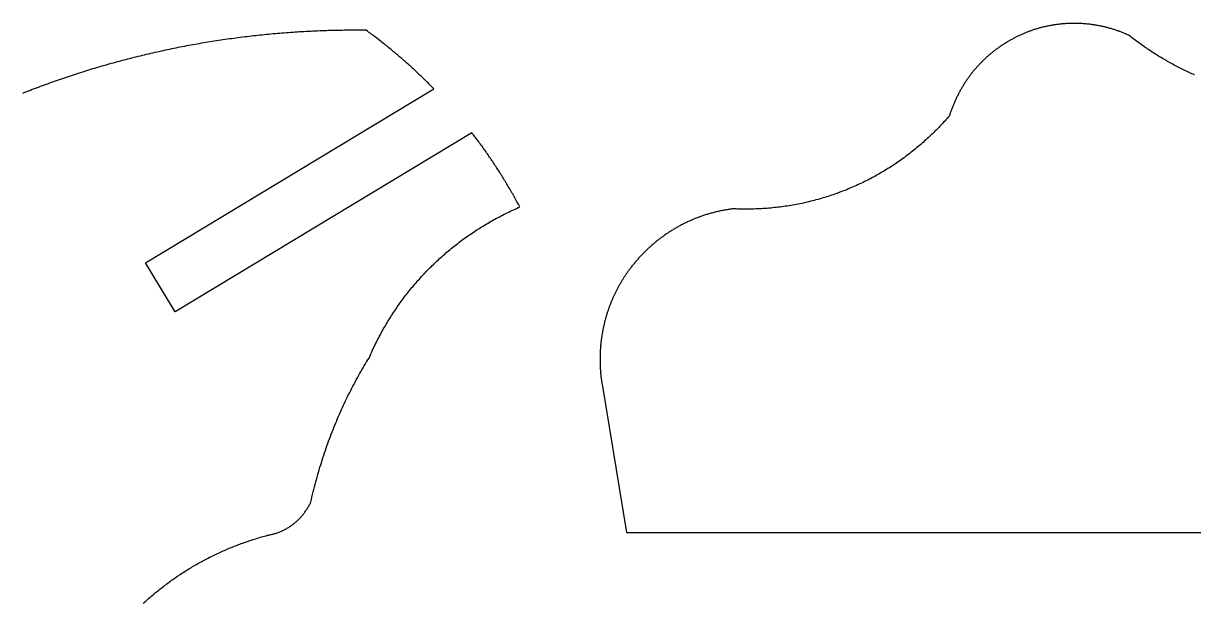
# Model space of a CAD drawing. Extents: x -331 to 1103, y -532 to 1751.
# Drawn here: x 477.9 to 727.1, y 1056.6 to 1180 of the extents above; entities that cross this region are included whole.
import ezdxf

# ---------------------------------------------------------------- set-up
doc = ezdxf.new("R2010")
doc.units = 0
doc.layers.add('Default_Layer', color=1, linetype='CONTINUOUS')

msp = doc.modelspace()

# ---------------------------------------------------------------- linework, layer by layer
at = {"layer": 'Default_Layer'}
for points in [[(727.33, 1169.01), (727.03, 1169.14), (726.74, 1169.27), (726.44, 1169.41), (726.15, 1169.54), (725.86, 1169.68), (725.57, 1169.82), (725.28, 1169.96), (724.99, 1170.1), (724.7, 1170.24), (724.41, 1170.38), (724.12, 1170.53), (723.84, 1170.67), (723.55, 1170.82), (723.27, 1170.97), (722.99, 1171.12), (722.7, 1171.27), (722.42, 1171.42), (722.14, 1171.58), (721.86, 1171.73), (721.58, 1171.89), (721.31, 1172.05), (721.03, 1172.21), (720.75, 1172.37), (720.48, 1172.53), (720.2, 1172.7), (719.93, 1172.86), (719.66, 1173.03), (719.39, 1173.19), (719.11, 1173.36), (718.85, 1173.53), (718.58, 1173.7), (718.31, 1173.88), (718.04, 1174.05), (717.78, 1174.22), (717.51, 1174.4), (717.25, 1174.58), (716.99, 1174.76), (716.72, 1174.94), (716.46, 1175.12), (716.2, 1175.3), (715.94, 1175.48), (715.69, 1175.67), (715.43, 1175.86), (715.17, 1176.04), (714.92, 1176.23), (714.67, 1176.42), (714.41, 1176.61), (714.16, 1176.8), (713.91, 1177), (713.66, 1177.19), (713.41, 1177.39), (713.25, 1177.46), (713.09, 1177.54), (712.93, 1177.61), (712.76, 1177.69), (712.6, 1177.76), (712.43, 1177.83), (712.26, 1177.9), (712.1, 1177.97), (711.93, 1178.04), (711.76, 1178.11), (711.59, 1178.17), (711.42, 1178.24), (711.25, 1178.3), (711.08, 1178.36), (710.9, 1178.43), (710.73, 1178.49), (710.56, 1178.55), (710.38, 1178.6), (710.2, 1178.66), (710.03, 1178.72), (709.85, 1178.77), (709.67, 1178.83), (709.49, 1178.88), (709.31, 1178.93), (709.13, 1178.98), (708.95, 1179.03), (708.77, 1179.08), (708.59, 1179.13), (708.41, 1179.17), (708.23, 1179.22), (708.04, 1179.26), (707.86, 1179.3), (707.67, 1179.34), (707.49, 1179.38), (707.3, 1179.42), (707.11, 1179.46), (706.93, 1179.49), (706.74, 1179.53), (706.55, 1179.56), (706.36, 1179.6), (706.17, 1179.63), (705.98, 1179.66), (705.79, 1179.69), (705.6, 1179.71), (705.41, 1179.74), (705.22, 1179.76), (705.02, 1179.79), (704.83, 1179.81), (704.64, 1179.83), (704.44, 1179.85), (704.25, 1179.87), (704.06, 1179.89), (703.86, 1179.9), (703.66, 1179.92), (703.47, 1179.93), (703.27, 1179.94), (703.07, 1179.95), (702.88, 1179.96), (702.68, 1179.97), (702.48, 1179.97), (702.28, 1179.98), (702.09, 1179.98), (701.89, 1179.98), (701.69, 1179.99), (701.49, 1179.98), (701.3, 1179.98), (701.11, 1179.98), (700.92, 1179.97), (700.73, 1179.97), (700.54, 1179.96), (700.35, 1179.95), (700.16, 1179.94), (699.97, 1179.93), (699.78, 1179.92), (699.6, 1179.91), (699.41, 1179.89), (699.22, 1179.88), (699.03, 1179.86), (698.85, 1179.84), (698.66, 1179.82), (698.47, 1179.8), (698.29, 1179.78), (698.1, 1179.76), (697.92, 1179.73), (697.73, 1179.71), (697.55, 1179.68), (697.37, 1179.65), (697.19, 1179.62), (697, 1179.59), (696.82, 1179.56), (696.64, 1179.53), (696.46, 1179.5), (696.28, 1179.46), (696.1, 1179.43), (695.92, 1179.39), (695.74, 1179.35), (695.57, 1179.31), (695.39, 1179.27), (695.21, 1179.23), (695.04, 1179.19), (694.86, 1179.15), (694.68, 1179.1), (694.51, 1179.05), (694.34, 1179.01), (694.16, 1178.96), (693.99, 1178.91), (693.82, 1178.86), (693.65, 1178.81), (693.48, 1178.76), (693.31, 1178.71), (693.14, 1178.65), (692.97, 1178.6), (692.8, 1178.54), (692.64, 1178.48), (692.47, 1178.42), (692.3, 1178.36), (692.14, 1178.3), (691.98, 1178.24), (691.81, 1178.18), (691.65, 1178.12), (691.49, 1178.05), (691.33, 1177.99), (691.17, 1177.92), (691.01, 1177.86), (690.85, 1177.79), (690.69, 1177.72), (690.53, 1177.65), (690.38, 1177.58), (690.21, 1177.5), (690.03, 1177.42), (689.87, 1177.34), (689.7, 1177.26), (689.53, 1177.18), (689.36, 1177.09), (689.19, 1177.01), (689.03, 1176.92), (688.86, 1176.84), (688.7, 1176.75), (688.53, 1176.66), (688.37, 1176.57), (688.21, 1176.48), (688.04, 1176.39), (687.88, 1176.3), (687.72, 1176.2), (687.56, 1176.11), (687.4, 1176.01), (687.24, 1175.92), (687.08, 1175.82), (686.93, 1175.72), (686.77, 1175.62), (686.62, 1175.52), (686.46, 1175.42), (686.31, 1175.32), (686.15, 1175.21), (686, 1175.11), (685.85, 1175), (685.7, 1174.9), (685.55, 1174.79), (685.4, 1174.68), (685.25, 1174.57), (685.1, 1174.46), (684.95, 1174.35), (684.81, 1174.24), (684.66, 1174.13), (684.52, 1174.02), (684.37, 1173.9), (684.23, 1173.79), (684.09, 1173.67), (683.94, 1173.55), (683.8, 1173.43), (683.66, 1173.32), (683.52, 1173.2), (683.38, 1173.08), (683.25, 1172.95), (683.11, 1172.83), (682.97, 1172.71), (682.84, 1172.58), (682.7, 1172.46), (682.57, 1172.33), (682.44, 1172.21), (682.31, 1172.08), (682.18, 1171.95), (682.05, 1171.82), (681.92, 1171.69), (681.79, 1171.56), (681.66, 1171.43), (681.53, 1171.29), (681.41, 1171.16), (681.28, 1171.03), (681.16, 1170.89), (681.04, 1170.75), (680.91, 1170.62), (680.79, 1170.48), (680.67, 1170.34), (680.55, 1170.2), (680.43, 1170.06), (680.32, 1169.92), (680.2, 1169.78), (680.08, 1169.64), (679.97, 1169.49), (679.85, 1169.35), (679.74, 1169.2), (679.63, 1169.06), (679.52, 1168.91), (679.41, 1168.76), (679.3, 1168.62), (679.19, 1168.47), (679.08, 1168.32), (678.98, 1168.17), (678.87, 1168.02), (678.77, 1167.86), (678.66, 1167.71), (678.56, 1167.56), (678.46, 1167.4), (678.36, 1167.25), (678.26, 1167.09), (678.16, 1166.94), (678.06, 1166.78), (677.97, 1166.62), (677.87, 1166.47), (677.77, 1166.31), (677.68, 1166.15), (677.59, 1165.99), (677.5, 1165.82), (677.41, 1165.66), (677.32, 1165.5), (677.23, 1165.34), (677.14, 1165.17), (677.05, 1165.01), (676.97, 1164.84), (676.88, 1164.68), (676.8, 1164.51), (676.72, 1164.34), (676.64, 1164.18), (676.56, 1164.01), (676.48, 1163.84), (676.4, 1163.67), (676.32, 1163.5), (676.24, 1163.33), (676.17, 1163.15), (676.1, 1162.98), (676.02, 1162.81), (675.95, 1162.63), (675.88, 1162.46), (675.81, 1162.28), (675.74, 1162.11), (675.68, 1161.93), (675.61, 1161.75), (675.54, 1161.58), (675.48, 1161.4), (675.42, 1161.22), (675.35, 1161.04), (675.29, 1160.86), (675.23, 1160.68), (675.18, 1160.5), (675.12, 1160.32), (674.87, 1160.03), (674.62, 1159.75), (674.37, 1159.47), (674.12, 1159.19), (673.86, 1158.91), (673.61, 1158.63), (673.35, 1158.35), (673.09, 1158.08), (672.83, 1157.81), (672.57, 1157.54), (672.3, 1157.27), (672.04, 1157), (671.77, 1156.74), (671.5, 1156.48), (671.23, 1156.21), (670.95, 1155.96), (670.68, 1155.7), (670.4, 1155.44), (670.12, 1155.19), (669.84, 1154.94), (669.56, 1154.68), (669.28, 1154.44), (668.99, 1154.19), (668.71, 1153.94), (668.42, 1153.7), (668.13, 1153.46), (667.84, 1153.22), (667.54, 1152.98), (667.25, 1152.75), (666.95, 1152.52), (666.66, 1152.28), (666.36, 1152.05), (666.06, 1151.83), (665.75, 1151.6), (665.45, 1151.38), (665.15, 1151.16), (664.84, 1150.94), (664.53, 1150.72), (664.22, 1150.5), (663.91, 1150.29), (663.6, 1150.08), (663.28, 1149.87), (662.97, 1149.66), (662.65, 1149.45), (662.33, 1149.25), (662.01, 1149.05), (661.69, 1148.85), (661.37, 1148.65), (661.05, 1148.46), (660.72, 1148.26), (660.4, 1148.07), (660.07, 1147.88), (659.74, 1147.7), (659.41, 1147.51), (659.08, 1147.33), (658.74, 1147.15), (658.41, 1146.97), (658.07, 1146.8), (657.74, 1146.62), (657.4, 1146.45), (657.06, 1146.28), (656.72, 1146.11), (656.37, 1145.95), (656.03, 1145.79), (655.69, 1145.63), (655.34, 1145.47), (654.99, 1145.31), (654.64, 1145.16), (654.29, 1145.01), (653.94, 1144.86), (653.59, 1144.71), (653.24, 1144.56), (652.88, 1144.42), (652.53, 1144.28), (652.17, 1144.14), (651.81, 1144.01), (651.46, 1143.88), (651.1, 1143.75), (650.74, 1143.62), (650.37, 1143.49), (650.01, 1143.37), (649.65, 1143.25), (649.28, 1143.13), (648.91, 1143.01), (648.55, 1142.9), (648.18, 1142.79), (647.81, 1142.68), (647.44, 1142.57), (647.07, 1142.47), (646.69, 1142.37), (646.32, 1142.27), (645.94, 1142.17), (645.57, 1142.08), (645.19, 1141.98), (644.81, 1141.89), (644.44, 1141.81), (644.06, 1141.72), (643.68, 1141.64), (643.29, 1141.56), (642.91, 1141.49), (642.53, 1141.41), (642.14, 1141.34), (641.76, 1141.27), (641.37, 1141.21), (640.99, 1141.14), (640.6, 1141.08), (640.21, 1141.02), (639.82, 1140.97), (639.43, 1140.91), (639.04, 1140.86), (638.65, 1140.81), (638.26, 1140.77), (637.86, 1140.73), (637.47, 1140.69), (637.07, 1140.65), (636.68, 1140.62), (636.28, 1140.58), (635.88, 1140.55), (635.48, 1140.53), (635.09, 1140.5), (634.69, 1140.48), (634.29, 1140.47), (633.89, 1140.45), (633.48, 1140.44), (633.08, 1140.43), (632.68, 1140.42), (632.27, 1140.42), (631.87, 1140.42), (631.5, 1140.42), (631.12, 1140.42), (630.76, 1140.43), (630.39, 1140.43), (630.04, 1140.44), (629.69, 1140.46), (629.36, 1140.47), (629.03, 1140.49), (628.82, 1140.46), (628.61, 1140.43), (628.4, 1140.4), (628.19, 1140.37), (627.98, 1140.34), (627.77, 1140.3), (627.57, 1140.27), (627.36, 1140.23), (627.15, 1140.19), (626.94, 1140.15), (626.74, 1140.11), (626.53, 1140.07), (626.33, 1140.03), (626.12, 1139.98), (625.92, 1139.94), (625.72, 1139.89), (625.51, 1139.84), (625.31, 1139.79), (625.11, 1139.74), (624.91, 1139.69), (624.71, 1139.64), (624.51, 1139.59), (624.31, 1139.53), (624.11, 1139.47), (623.91, 1139.42), (623.71, 1139.36), (623.52, 1139.3), (623.32, 1139.24), (623.12, 1139.17), (622.93, 1139.11), (622.73, 1139.05), (622.54, 1138.98), (622.34, 1138.91), (622.15, 1138.84), (621.96, 1138.77), (621.76, 1138.7), (621.57, 1138.63), (621.38, 1138.56), (621.19, 1138.49), (621, 1138.41), (620.81, 1138.33), (620.62, 1138.26), (620.44, 1138.18), (620.25, 1138.1), (620.06, 1138.02), (619.88, 1137.93), (619.69, 1137.85), (619.51, 1137.77), (619.32, 1137.68), (619.14, 1137.59), (618.96, 1137.51), (618.77, 1137.42), (618.59, 1137.33), (618.41, 1137.24), (618.23, 1137.15), (618.05, 1137.05), (617.87, 1136.96), (617.7, 1136.86), (617.52, 1136.77), (617.34, 1136.67), (617.17, 1136.57), (616.99, 1136.47), (616.82, 1136.37), (616.64, 1136.27), (616.47, 1136.17), (616.3, 1136.06), (616.12, 1135.96), (615.95, 1135.85), (615.78, 1135.75), (615.61, 1135.64), (615.44, 1135.53), (615.28, 1135.42), (615.11, 1135.31), (614.94, 1135.2), (614.77, 1135.08), (614.61, 1134.97), (614.45, 1134.85), (614.28, 1134.74), (614.12, 1134.62), (613.96, 1134.5), (613.79, 1134.38), (613.63, 1134.26), (613.47, 1134.14), (613.31, 1134.02), (613.16, 1133.9), (613, 1133.78), (612.84, 1133.65), (612.69, 1133.53), (612.53, 1133.4), (612.38, 1133.27), (612.22, 1133.14), (612.07, 1133.01), (611.92, 1132.88), (611.77, 1132.75), (611.61, 1132.62), (611.46, 1132.49), (611.32, 1132.35), (611.17, 1132.22), (611.02, 1132.08), (610.87, 1131.94), (610.73, 1131.81), (610.58, 1131.67), (610.44, 1131.53), (610.3, 1131.39), (610.15, 1131.25), (610.01, 1131.1), (609.87, 1130.96), (609.73, 1130.82), (609.59, 1130.67), (609.46, 1130.53), (609.32, 1130.38), (609.18, 1130.23), (609.05, 1130.08), (608.91, 1129.94), (608.78, 1129.79), (608.65, 1129.63), (608.52, 1129.48), (608.39, 1129.33), (608.26, 1129.18), (608.13, 1129.02), (608, 1128.87), (607.87, 1128.71), (607.74, 1128.56), (607.62, 1128.4), (607.49, 1128.24), (607.37, 1128.08), (607.25, 1127.92), (607.13, 1127.76), (607.03, 1127.64), (606.94, 1127.51), (606.85, 1127.38), (606.76, 1127.26), (606.66, 1127.13), (606.57, 1127), (606.48, 1126.88), (606.39, 1126.75), (606.3, 1126.62), (606.22, 1126.49), (606.13, 1126.36), (606.04, 1126.23), (605.95, 1126.1), (605.87, 1125.96), (605.78, 1125.83), (605.7, 1125.7), (605.61, 1125.57), (605.53, 1125.43), (605.45, 1125.3), (605.37, 1125.17), (605.28, 1125.03), (605.2, 1124.9), (605.12, 1124.76), (605.04, 1124.62), (604.96, 1124.49), (604.89, 1124.35), (604.81, 1124.21), (604.73, 1124.07), (604.66, 1123.94), (604.58, 1123.8), (604.5, 1123.66), (604.43, 1123.52), (604.36, 1123.38), (604.28, 1123.24), (604.21, 1123.1), (604.14, 1122.96), (604.07, 1122.81), (604, 1122.67), (603.93, 1122.53), (603.86, 1122.39), (603.79, 1122.24), (603.72, 1122.1), (603.66, 1121.95), (603.59, 1121.81), (603.52, 1121.66), (603.46, 1121.52), (603.39, 1121.37), (603.33, 1121.22), (603.27, 1121.08), (603.21, 1120.93), (603.14, 1120.78), (603.08, 1120.64), (603.02, 1120.49), (602.96, 1120.34), (602.9, 1120.19), (602.85, 1120.04), (602.79, 1119.89), (602.73, 1119.74), (602.68, 1119.59), (602.62, 1119.44), (602.57, 1119.29), (602.51, 1119.13), (602.46, 1118.98), (602.41, 1118.83), (602.36, 1118.68), (602.31, 1118.52), (602.26, 1118.37), (602.21, 1118.22), (602.16, 1118.06), (602.11, 1117.91), (602.06, 1117.75), (602.02, 1117.6), (601.97, 1117.44), (601.93, 1117.28), (601.88, 1117.13), (601.84, 1116.97), (601.8, 1116.81), (601.76, 1116.66), (601.72, 1116.5), (601.68, 1116.34), (601.64, 1116.18), (601.6, 1116.02), (601.56, 1115.87), (601.52, 1115.71), (601.49, 1115.55), (601.45, 1115.39), (601.42, 1115.23), (601.38, 1115.07), (601.35, 1114.91), (601.32, 1114.74), (601.29, 1114.58), (601.26, 1114.42), (601.23, 1114.26), (601.2, 1114.1), (601.17, 1113.93), (601.14, 1113.77), (601.11, 1113.61), (601.09, 1113.44), (601.06, 1113.28), (601.04, 1113.12), (601.02, 1112.95), (600.99, 1112.79), (600.97, 1112.62), (600.95, 1112.46), (600.93, 1112.29), (600.91, 1112.13), (600.89, 1111.96), (600.87, 1111.8), (600.86, 1111.63), (600.84, 1111.46), (600.83, 1111.3), (600.81, 1111.13), (600.8, 1110.96), (600.79, 1110.79), (600.77, 1110.63), (600.76, 1110.46), (600.75, 1110.29), (600.74, 1110.12), (600.74, 1109.95), (600.73, 1109.78), (600.72, 1109.61), (600.72, 1109.44), (600.71, 1109.27), (600.71, 1109.1), (600.7, 1108.93), (600.7, 1108.76), (600.7, 1108.59), (600.7, 1108.42), (600.7, 1108.25), (600.7, 1108.07), (600.7, 1107.9), (600.71, 1107.73), (600.71, 1107.55), (600.72, 1107.38), (600.72, 1107.21), (600.73, 1107.04), (600.74, 1106.86), (600.75, 1106.69), (600.75, 1106.52), (600.76, 1106.35), (600.78, 1106.18), (600.79, 1106.02), (600.8, 1105.85), (600.81, 1105.68), (600.83, 1105.52), (600.84, 1105.35), (600.86, 1105.19), (600.88, 1105.02), (600.89, 1104.86), (600.91, 1104.7), (600.93, 1104.54), (600.95, 1104.38), (600.97, 1104.22), (600.99, 1104.06), (601.01, 1103.91), (601.04, 1103.75), (601.06, 1103.6), (601.08, 1103.45), (601.11, 1103.3), (601.13, 1103.15), (606.37, 1071.5), (909.61, 1071.5)], [(503.42, 1056.4), (503.65, 1056.61), (503.88, 1056.82), (504.11, 1057.03), (504.34, 1057.24), (504.58, 1057.45), (504.81, 1057.65), (505.05, 1057.86), (505.29, 1058.06), (505.52, 1058.26), (505.76, 1058.46), (506, 1058.66), (506.24, 1058.86), (506.49, 1059.06), (506.73, 1059.26), (506.97, 1059.45), (507.22, 1059.65), (507.46, 1059.84), (507.71, 1060.03), (507.96, 1060.22), (508.21, 1060.41), (508.46, 1060.6), (508.71, 1060.79), (508.96, 1060.97), (509.22, 1061.16), (509.47, 1061.34), (509.73, 1061.52), (509.98, 1061.7), (510.24, 1061.88), (510.5, 1062.06), (510.76, 1062.24), (511.02, 1062.41), (511.28, 1062.59), (511.54, 1062.76), (511.81, 1062.93), (512.07, 1063.1), (512.33, 1063.27), (512.6, 1063.44), (512.87, 1063.61), (513.14, 1063.77), (513.4, 1063.94), (513.67, 1064.1), (513.95, 1064.26), (514.22, 1064.42), (514.49, 1064.58), (514.76, 1064.74), (515.04, 1064.89), (515.31, 1065.05), (515.59, 1065.2), (515.87, 1065.35), (516.15, 1065.5), (516.43, 1065.65), (516.71, 1065.8), (516.99, 1065.95), (517.27, 1066.09), (517.55, 1066.24), (517.84, 1066.38), (518.12, 1066.52), (518.41, 1066.66), (518.69, 1066.8), (518.98, 1066.94), (519.27, 1067.07), (519.56, 1067.21), (519.85, 1067.34), (520.14, 1067.47), (520.43, 1067.6), (520.72, 1067.73), (521.02, 1067.86), (521.31, 1067.99), (521.61, 1068.11), (521.9, 1068.24), (522.2, 1068.36), (522.5, 1068.48), (522.8, 1068.6), (523.1, 1068.72), (523.4, 1068.83), (523.7, 1068.95), (524, 1069.06), (524.31, 1069.17), (524.61, 1069.28), (524.91, 1069.39), (525.22, 1069.5), (525.53, 1069.61), (525.83, 1069.71), (526.14, 1069.81), (526.45, 1069.92), (526.76, 1070.02), (527.07, 1070.12), (527.38, 1070.21), (527.69, 1070.31), (528.01, 1070.4), (528.32, 1070.5), (528.64, 1070.59), (528.95, 1070.68), (529.27, 1070.77), (529.58, 1070.85), (529.9, 1070.94), (530, 1070.96), (530.1, 1070.97), (530.19, 1070.99), (530.29, 1071.01), (530.48, 1071.05), (530.67, 1071.09), (530.85, 1071.14), (531.04, 1071.19), (531.23, 1071.24), (531.41, 1071.29), (531.59, 1071.35), (531.78, 1071.41), (531.96, 1071.47), (532.14, 1071.54), (532.31, 1071.6), (532.49, 1071.67), (532.67, 1071.74), (532.84, 1071.82), (533.01, 1071.9), (533.18, 1071.98), (533.35, 1072.06), (533.52, 1072.14), (533.69, 1072.23), (533.85, 1072.32), (534.01, 1072.41), (534.18, 1072.51), (534.34, 1072.61), (534.49, 1072.7), (534.65, 1072.81), (534.81, 1072.91), (534.96, 1073.02), (535.11, 1073.12), (535.26, 1073.24), (535.41, 1073.35), (535.56, 1073.46), (535.7, 1073.58), (535.84, 1073.7), (535.98, 1073.82), (536.12, 1073.94), (536.26, 1074.07), (536.4, 1074.2), (536.53, 1074.33), (536.66, 1074.46), (536.79, 1074.59), (536.92, 1074.73), (537.04, 1074.87), (537.17, 1075.01), (537.29, 1075.15), (537.41, 1075.29), (537.53, 1075.44), (537.64, 1075.58), (537.76, 1075.73), (537.87, 1075.88), (537.98, 1076.04), (538.08, 1076.19), (538.19, 1076.35), (538.29, 1076.5), (538.39, 1076.66), (538.49, 1076.82), (538.58, 1076.99), (538.68, 1077.15), (538.77, 1077.32), (538.86, 1077.48), (538.94, 1077.65), (539.03, 1077.82), (539.11, 1078), (539.23, 1078.54), (539.36, 1079.08), (539.49, 1079.62), (539.62, 1080.16), (539.75, 1080.69), (539.89, 1081.23), (540.02, 1081.76), (540.17, 1082.29), (540.31, 1082.82), (540.45, 1083.34), (540.6, 1083.86), (540.75, 1084.39), (540.9, 1084.91), (541.06, 1085.42), (541.22, 1085.94), (541.37, 1086.45), (541.54, 1086.96), (541.7, 1087.47), (541.87, 1087.98), (542.03, 1088.48), (542.21, 1088.99), (542.38, 1089.49), (542.55, 1089.99), (542.73, 1090.49), (542.91, 1090.98), (543.09, 1091.47), (543.28, 1091.97), (543.46, 1092.45), (543.65, 1092.94), (543.84, 1093.43), (544.03, 1093.91), (544.23, 1094.39), (544.42, 1094.87), (544.62, 1095.35), (544.82, 1095.82), (545.03, 1096.29), (545.23, 1096.77), (545.44, 1097.23), (545.65, 1097.7), (545.86, 1098.17), (546.07, 1098.63), (546.29, 1099.09), (546.5, 1099.55), (546.72, 1100), (546.94, 1100.46), (547.17, 1100.91), (547.39, 1101.36), (547.62, 1101.81), (547.85, 1102.25), (548.08, 1102.7), (548.31, 1103.14), (548.55, 1103.58), (548.78, 1104.02), (549.02, 1104.45), (549.26, 1104.89), (549.51, 1105.32), (549.75, 1105.75), (550, 1106.18), (550.24, 1106.6), (550.49, 1107.02), (550.75, 1107.45), (551, 1107.86), (551.26, 1108.28), (551.51, 1108.7), (551.66, 1109.04), (551.81, 1109.38), (551.96, 1109.71), (552.11, 1110.05), (552.27, 1110.39), (552.42, 1110.72), (552.58, 1111.05), (552.74, 1111.39), (552.9, 1111.72), (553.07, 1112.05), (553.23, 1112.37), (553.4, 1112.7), (553.57, 1113.03), (553.74, 1113.35), (553.92, 1113.68), (554.09, 1114), (554.27, 1114.32), (554.44, 1114.64), (554.62, 1114.96), (554.81, 1115.27), (554.99, 1115.59), (555.17, 1115.9), (555.36, 1116.22), (555.55, 1116.53), (555.74, 1116.84), (555.93, 1117.15), (556.13, 1117.46), (556.32, 1117.76), (556.52, 1118.07), (556.72, 1118.37), (556.92, 1118.68), (557.12, 1118.98), (557.33, 1119.28), (557.53, 1119.58), (557.74, 1119.87), (557.95, 1120.17), (558.16, 1120.47), (558.37, 1120.76), (558.59, 1121.05), (558.8, 1121.34), (559.02, 1121.63), (559.24, 1121.92), (559.46, 1122.2), (559.68, 1122.49), (559.91, 1122.77), (560.13, 1123.06), (560.36, 1123.34), (560.59, 1123.62), (560.82, 1123.89), (561.05, 1124.17), (561.28, 1124.45), (561.52, 1124.72), (561.76, 1124.99), (561.99, 1125.26), (562.23, 1125.53), (562.48, 1125.8), (562.72, 1126.07), (562.96, 1126.33), (563.21, 1126.59), (563.46, 1126.86), (563.71, 1127.12), (563.96, 1127.38), (564.21, 1127.63), (564.46, 1127.89), (564.72, 1128.14), (564.98, 1128.4), (565.23, 1128.65), (565.49, 1128.9), (565.76, 1129.14), (566.02, 1129.39), (566.28, 1129.64), (566.55, 1129.88), (566.82, 1130.12), (567.08, 1130.36), (567.35, 1130.6), (567.63, 1130.84), (567.9, 1131.08), (568.17, 1131.31), (568.45, 1131.54), (568.73, 1131.77), (569.01, 1132), (569.29, 1132.23), (569.57, 1132.46), (569.85, 1132.68), (570.14, 1132.9), (570.42, 1133.13), (570.71, 1133.35), (571, 1133.56), (571.29, 1133.78), (571.58, 1133.99), (571.87, 1134.21), (572.17, 1134.42), (572.46, 1134.63), (572.76, 1134.84), (573.06, 1135.04), (573.36, 1135.25), (573.66, 1135.45), (573.96, 1135.65), (574.26, 1135.85), (574.57, 1136.05), (574.88, 1136.25), (575.18, 1136.44), (575.49, 1136.63), (575.8, 1136.82), (576.11, 1137.01), (576.43, 1137.2), (576.74, 1137.39), (577.06, 1137.57), (577.37, 1137.75), (577.69, 1137.93), (578.01, 1138.11), (578.33, 1138.29), (578.65, 1138.47), (578.98, 1138.64), (579.3, 1138.81), (579.63, 1138.98), (579.95, 1139.15), (580.28, 1139.32), (580.61, 1139.48), (580.94, 1139.64), (581.27, 1139.8), (581.6, 1139.96), (581.94, 1140.12), (582.27, 1140.28), (582.61, 1140.43), (582.95, 1140.58), (583.29, 1140.73), (583.63, 1140.88), (583.47, 1141.16), (583.32, 1141.44), (583.17, 1141.72), (583.02, 1142), (582.86, 1142.28), (582.71, 1142.55), (582.56, 1142.83), (582.4, 1143.1), (582.25, 1143.37), (582.1, 1143.65), (581.94, 1143.92), (581.79, 1144.18), (581.63, 1144.45), (581.48, 1144.72), (581.32, 1144.98), (581.17, 1145.25), (581.01, 1145.51), (580.86, 1145.77), (580.7, 1146.03), (580.54, 1146.29), (580.39, 1146.55), (580.23, 1146.81), (580.07, 1147.07), (579.92, 1147.32), (579.76, 1147.57), (579.6, 1147.83), (579.44, 1148.08), (579.28, 1148.33), (579.13, 1148.58), (578.97, 1148.83), (578.81, 1149.08), (578.65, 1149.32), (578.49, 1149.57), (578.33, 1149.81), (578.17, 1150.06), (578.01, 1150.3), (577.85, 1150.54), (577.69, 1150.78), (577.52, 1151.02), (577.36, 1151.26), (577.2, 1151.49), (577.04, 1151.73), (576.88, 1151.97), (576.71, 1152.2), (576.55, 1152.43), (576.39, 1152.67), (576.22, 1152.9), (576.06, 1153.13), (575.9, 1153.36), (575.73, 1153.59), (575.57, 1153.81), (575.4, 1154.04), (575.24, 1154.27), (575.07, 1154.49), (574.91, 1154.72), (574.74, 1154.94), (574.57, 1155.16), (574.41, 1155.38), (574.24, 1155.6), (574.07, 1155.82), (573.9, 1156.04), (573.74, 1156.26), (573.57, 1156.48), (573.4, 1156.69), (510.22, 1118.54), (503.92, 1128.97), (503.92, 1128.97), (565.3, 1166.03), (565.09, 1166.24), (564.89, 1166.45), (564.68, 1166.66), (564.48, 1166.87), (564.27, 1167.08), (564.07, 1167.29), (563.86, 1167.49), (563.65, 1167.7), (563.44, 1167.9), (563.23, 1168.11), (563.02, 1168.31), (562.81, 1168.52), (562.6, 1168.72), (562.39, 1168.92), (562.18, 1169.12), (561.97, 1169.33), (561.75, 1169.53), (561.54, 1169.73), (561.33, 1169.93), (561.11, 1170.13), (560.89, 1170.33), (560.68, 1170.53), (560.46, 1170.73), (560.24, 1170.92), (560.03, 1171.12), (559.81, 1171.32), (559.59, 1171.51), (559.37, 1171.71), (559.15, 1171.91), (558.92, 1172.1), (558.7, 1172.3), (558.48, 1172.49), (558.26, 1172.68), (558.03, 1172.88), (557.81, 1173.07), (557.58, 1173.26), (557.35, 1173.46), (557.13, 1173.65), (556.9, 1173.84), (556.67, 1174.03), (556.44, 1174.22), (556.21, 1174.41), (555.98, 1174.6), (555.75, 1174.79), (555.51, 1174.98), (555.28, 1175.17), (555.04, 1175.36), (554.81, 1175.55), (554.57, 1175.73), (554.34, 1175.92), (554.1, 1176.11), (553.86, 1176.29), (553.62, 1176.48), (553.38, 1176.67), (553.14, 1176.85), (552.9, 1177.04), (552.66, 1177.22), (552.41, 1177.41), (552.17, 1177.59), (551.92, 1177.78), (551.68, 1177.96), (551.43, 1178.14), (551.18, 1178.33), (550.93, 1178.51), (550.4, 1178.52), (549.83, 1178.52), (549.24, 1178.52), (548.64, 1178.52), (548.16, 1178.52), (547.68, 1178.52), (547.2, 1178.52), (546.72, 1178.51), (546.24, 1178.51), (545.76, 1178.5), (545.28, 1178.5), (544.81, 1178.49), (544.33, 1178.48), (543.85, 1178.47), (543.38, 1178.45), (542.9, 1178.44), (542.42, 1178.43), (541.95, 1178.41), (541.47, 1178.39), (541, 1178.37), (540.52, 1178.36), (540.05, 1178.34), (539.57, 1178.31), (539.1, 1178.29), (538.62, 1178.27), (538.15, 1178.24), (537.68, 1178.22), (537.21, 1178.19), (536.73, 1178.16), (536.26, 1178.13), (535.79, 1178.1), (535.32, 1178.07), (534.85, 1178.04), (534.38, 1178), (533.9, 1177.97), (533.43, 1177.93), (532.96, 1177.9), (532.49, 1177.86), (532.03, 1177.82), (531.56, 1177.78), (531.09, 1177.74), (530.62, 1177.69), (530.15, 1177.65), (529.68, 1177.6), (529.22, 1177.56), (528.75, 1177.51), (528.28, 1177.46), (527.82, 1177.41), (527.35, 1177.36), (526.88, 1177.31), (526.42, 1177.26), (525.95, 1177.2), (525.49, 1177.15), (525.03, 1177.09), (524.56, 1177.03), (524.1, 1176.98), (523.63, 1176.92), (523.17, 1176.86), (522.71, 1176.79), (522.25, 1176.73), (521.79, 1176.67), (521.32, 1176.6), (520.86, 1176.54), (520.4, 1176.47), (519.94, 1176.4), (519.48, 1176.33), (519.02, 1176.26), (518.56, 1176.19), (518.1, 1176.12), (517.65, 1176.05), (517.19, 1175.97), (516.73, 1175.9), (516.27, 1175.82), (515.82, 1175.74), (515.36, 1175.66), (514.9, 1175.58), (514.45, 1175.5), (513.99, 1175.42), (513.54, 1175.34), (513.08, 1175.25), (512.63, 1175.17), (512.18, 1175.08), (511.72, 1174.99), (511.27, 1174.91), (510.82, 1174.82), (510.36, 1174.73), (509.91, 1174.63), (509.46, 1174.54), (509.01, 1174.45), (508.56, 1174.35), (508.11, 1174.26), (507.66, 1174.16), (507.21, 1174.06), (506.76, 1173.96), (506.31, 1173.87), (505.86, 1173.76), (505.42, 1173.66), (504.97, 1173.56), (504.52, 1173.46), (504.08, 1173.35), (503.63, 1173.24), (503.18, 1173.14), (502.74, 1173.03), (502.29, 1172.92), (501.85, 1172.81), (501.41, 1172.7), (500.96, 1172.59), (500.52, 1172.47), (500.08, 1172.36), (499.64, 1172.24), (499.19, 1172.13), (498.75, 1172.01), (498.31, 1171.89), (497.87, 1171.77), (497.43, 1171.65), (496.99, 1171.53), (496.55, 1171.41), (496.11, 1171.29), (495.68, 1171.16), (495.24, 1171.04), (494.8, 1170.91), (494.37, 1170.78), (493.93, 1170.66), (493.49, 1170.53), (493.06, 1170.4), (492.62, 1170.27), (492.19, 1170.13), (491.75, 1170), (491.32, 1169.87), (490.89, 1169.73), (490.46, 1169.59), (490.02, 1169.46), (489.59, 1169.32), (489.16, 1169.18), (488.73, 1169.04), (488.3, 1168.9), (487.87, 1168.76), (487.44, 1168.61), (487.01, 1168.47), (486.58, 1168.33), (486.16, 1168.18), (485.73, 1168.03), (485.3, 1167.89), (484.88, 1167.74), (484.45, 1167.59), (484.03, 1167.44), (483.6, 1167.29), (483.18, 1167.13), (482.75, 1166.98), (482.33, 1166.82), (481.91, 1166.67), (481.48, 1166.51), (481.06, 1166.36), (480.64, 1166.2), (480.22, 1166.04), (479.8, 1165.88), (479.38, 1165.72), (478.96, 1165.55), (478.54, 1165.39), (478.12, 1165.23), (477.71, 1165.06)]]:
    msp.add_lwpolyline(points, dxfattribs=at)

doc.saveas('drawing.dxf')
